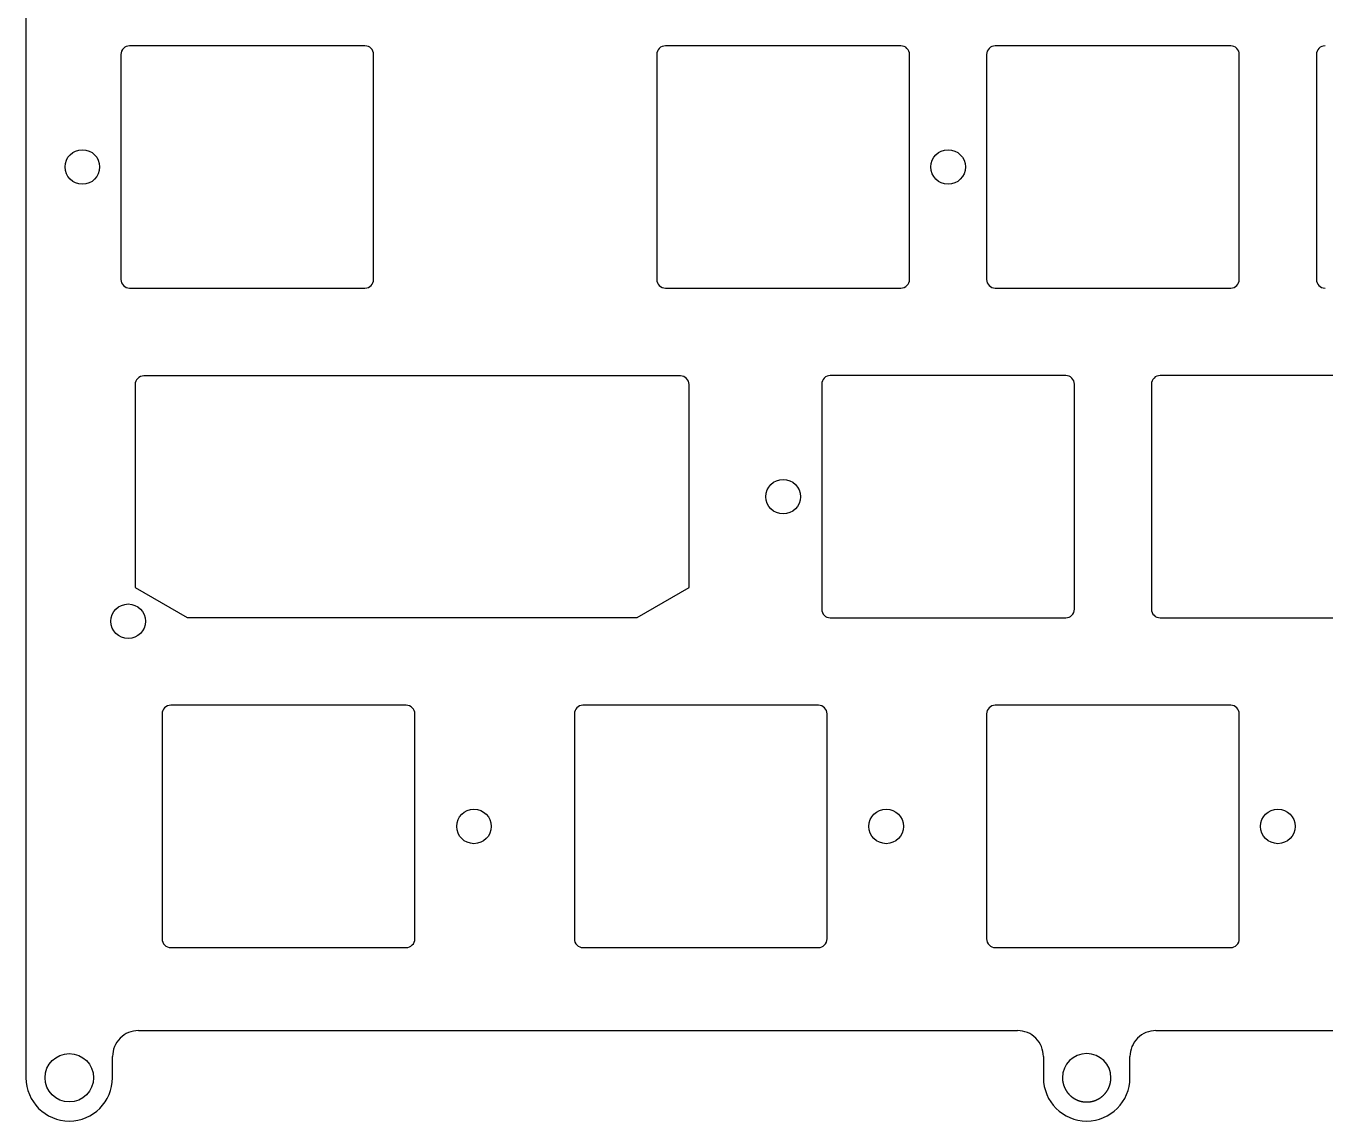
# Model space of a CAD drawing. Header units: millimetres. Extents: x -10 to 277, y -93 to 22.
# Drawn here: x -10.4 to 64.6, y -93.2 to -30 of the extents above; entities that cross this region are included whole.
import ezdxf

# ---------------------------------------------------------------- set-up
doc = ezdxf.new("R2010")
doc.units = ezdxf.units.MM
doc.layers.get('0').update_dxf_attribs({"linetype": 'CONTINUOUS'})
doc.layers.add('BLACK', color=7, linetype='CONTINUOUS')
doc.layers.add('Edge.Cuts', color=53, linetype='CONTINUOUS', true_color=0xc8a339)

msp = doc.modelspace()

# ---------------------------------------------------------------- linework, layer by layer
msp.add_lwpolyline([(-4.09375, -50.675), (-4.09375, -62.393), (-1.09375, -64.125), (24.90625, -64.125), (27.90625, -62.393), (27.90625, -50.675, 0.414213562), (27.40625, -50.175), (-3.59375, -50.175, 0.414212391)], format="xyb", close=True)
for centre in [(33.3375, -57.15), (-4.49375, -64.35)]:
    msp.add_circle(centre, 1)
at = {"layer": 'BLACK', "linetype": 'Continuous'}
for p, q in [((9.18125, -31.1), (-4.418749, -31.1)), ((-4.91875, -31.6), (-4.91875, -44.6)), ((9.68125, -44.6), (9.68125, -31.6)), ((-4.418749, -45.1), (9.18125, -45.1))]:
    msp.add_line(p, q, dxfattribs=at)
at = {"layer": 'BLACK'}
for centre, radius, start, end in [((-4.418749, -31.600001), 0.500001, 90, 179.99988541), ((9.18125, -31.6), 0.5, 0, 90), ((-4.418749, -44.599999), 0.500001, 180.00011459, 270), ((9.18125, -44.6), 0.5, 270, 0)]:
    msp.add_arc(centre, radius, start, end, dxfattribs=at)
at = {"layer": 'Edge.Cuts', "linetype": 'CONTINUOUS'}
for p, q in [((-10.4, 19.025023), (-10.4, -90.725023)), ((40.1375, -31.1), (26.5375, -31.1)), ((59.1875, -31.1), (45.5875, -31.1)), ((26.0375, -31.6), (26.0375, -44.6)), ((40.6375, -44.6), (40.6375, -31.6)), ((45.0875, -31.6), (45.0875, -44.6)), ((59.6875, -44.6), (59.6875, -31.6)), ((64.1375, -31.6), (64.1375, -44.6)), ((26.5375, -45.1), (40.1375, -45.1)), ((45.5875, -45.1), (59.1875, -45.1)), ((49.6625, -50.15), (36.0625, -50.15)), ((68.7125, -50.15), (55.1125, -50.15)), ((35.5625, -50.65), (35.5625, -63.65)), ((50.1625, -63.65), (50.1625, -50.65)), ((54.6125, -50.65), (54.6125, -63.65)), ((36.0625, -64.15), (49.6625, -64.15)), ((55.1125, -64.15), (68.7125, -64.15)), ((-3.9, -88), (46.8705, -88)), ((54.8705, -88), (211.8295, -88)), ((-5.4, -90.725023), (-5.4, -89.5)), ((48.3705, -89.5), (48.3705, -90.725023)), ((53.3705, -90.725023), (53.3705, -89.5)), ((49.4705, -90.725023), (49.47051, -90.730399)), ((49.47051, -90.730399), (49.47054, -90.735796)), ((49.47054, -90.735796), (49.470591, -90.741159)), ((49.470591, -90.741159), (49.470661, -90.746542)), ((49.470661, -90.746542), (49.470752, -90.751893)), ((49.470752, -90.751893), (49.470863, -90.757263)), ((49.470863, -90.757263), (49.470993, -90.762601)), ((49.470993, -90.762601), (49.471145, -90.76796)), ((49.471145, -90.76796), (49.471315, -90.773287)), ((49.471315, -90.773287), (49.471506, -90.778633)), ((49.471506, -90.778633), (49.471717, -90.78395)), ((49.471717, -90.78395), (49.471948, -90.789285)), ((49.471948, -90.789285), (49.472198, -90.794592)), ((49.472198, -90.794592), (49.47247, -90.799917)), ((52.268747, -90.795698), (52.269233, -90.785151)), ((52.269233, -90.785151), (52.26964, -90.774586)), ((52.26964, -90.774586), (52.269969, -90.764002)), ((52.269969, -90.764002), (52.270219, -90.753399)), ((52.270219, -90.753399), (52.27039, -90.742774)), ((52.27039, -90.742774), (52.270482, -90.732127)), ((52.270482, -90.732127), (52.2705, -90.725023)), ((49.47247, -90.799917), (49.47276, -90.805214)), ((49.47276, -90.805214), (49.473071, -90.810528)), ((49.473071, -90.810528), (49.473401, -90.815816)), ((49.473401, -90.815816), (49.473752, -90.821121)), ((49.473752, -90.821121), (49.474122, -90.8264)), ((49.474122, -90.8264), (49.474513, -90.831696)), ((49.474513, -90.831696), (49.474922, -90.836967)), ((49.474922, -90.836967), (49.475353, -90.842254)), ((49.475353, -90.842254), (49.475802, -90.847517)), ((49.475802, -90.847517), (49.476273, -90.852796)), ((49.476273, -90.852796), (49.476762, -90.858052)), ((49.476762, -90.858052), (49.477272, -90.863323)), ((49.477272, -90.863323), (49.477801, -90.868571)), ((49.477801, -90.868571), (49.478351, -90.873834)), ((49.478351, -90.873834), (49.478919, -90.879076)), ((49.478919, -90.879076), (49.47951, -90.884332)), ((49.47951, -90.884332), (49.480117, -90.889566)), ((49.480117, -90.889566), (49.480747, -90.894816)), ((49.480747, -90.894816), (49.481395, -90.900044)), ((49.481395, -90.900044), (49.482065, -90.905287)), ((49.482065, -90.905287), (49.482752, -90.910509)), ((49.482752, -90.910509), (49.483462, -90.915746)), ((49.483462, -90.915746), (49.484189, -90.920962)), ((49.484189, -90.920962), (49.484939, -90.926192)), ((49.484939, -90.926192), (49.485706, -90.931403)), ((49.485706, -90.931403), (49.486495, -90.936628)), ((49.486495, -90.936628), (49.487302, -90.941834)), ((49.487302, -90.941834), (49.488131, -90.947053)), ((49.488131, -90.947053), (49.488978, -90.952253)), ((49.488978, -90.952253), (49.489848, -90.957467)), ((49.489848, -90.957467), (49.490734, -90.962663)), ((49.490734, -90.962663), (49.491644, -90.967872)), ((49.491644, -90.967872), (49.49257, -90.973063)), ((49.49257, -90.973063), (49.49352, -90.978267)), ((49.49352, -90.978267), (49.494486, -90.983454)), ((49.494486, -90.983454), (49.495476, -90.988653)), ((49.495476, -90.988653), (49.496483, -90.993836)), ((49.496483, -90.993836), (49.497512, -90.99903)), ((49.497512, -90.99903), (49.498559, -91.004209)), ((49.498559, -91.004209), (49.499629, -91.0094)), ((49.499629, -91.0094), (49.500716, -91.014575)), ((49.500716, -91.014575), (49.501827, -91.019761)), ((49.501827, -91.019761), (49.502954, -91.024933)), ((49.502954, -91.024933), (49.504105, -91.030115)), ((49.504105, -91.030115), (49.505272, -91.035283)), ((49.505272, -91.035283), (49.506463, -91.040462)), ((49.506463, -91.040462), (49.507672, -91.045627)), ((49.507672, -91.045627), (49.508903, -91.050802)), ((49.508903, -91.050802), (49.510152, -91.055964)), ((49.510152, -91.055964), (49.511424, -91.061136)), ((49.511424, -91.061136), (49.512714, -91.066295)), ((49.512714, -91.066295), (49.514026, -91.071464)), ((49.514026, -91.071464), (49.515357, -91.076619)), ((49.515357, -91.076619), (49.51671, -91.081786)), ((49.51671, -91.081786), (49.518081, -91.086939)), ((49.518081, -91.086939), (49.519476, -91.092102)), ((49.519476, -91.092102), (49.520887, -91.097253)), ((49.520887, -91.097253), (49.522323, -91.102413)), ((49.522323, -91.102413), (49.523776, -91.107562)), ((49.523776, -91.107562), (49.525252, -91.11272)), ((49.525252, -91.11272), (49.5265, -91.117023)), ((49.5265, -91.117023), (49.527993, -91.122108)), ((49.527993, -91.122108), (49.529511, -91.127202)), ((49.529511, -91.127202), (49.531043, -91.132277)), ((49.531043, -91.132277), (49.5326, -91.137361)), ((49.5326, -91.137361), (49.534171, -91.142425)), ((49.534171, -91.142425), (49.535766, -91.147498)), ((49.535766, -91.147498), (49.537376, -91.152551)), ((49.537376, -91.152551), (49.539009, -91.157613)), ((49.539009, -91.157613), (49.540657, -91.162654)), ((49.540657, -91.162654), (49.542329, -91.167703)), ((49.542329, -91.167703), (49.544016, -91.172732)), ((49.544016, -91.172732), (49.545726, -91.177769)), ((49.545726, -91.177769), (49.547451, -91.182785)), ((49.547451, -91.182785), (49.549199, -91.187808)), ((49.549199, -91.187808), (49.550961, -91.192811)), ((49.550961, -91.192811), (49.552748, -91.197821)), ((49.552748, -91.197821), (49.554548, -91.20281)), ((49.554548, -91.20281), (49.556372, -91.207805)), ((49.556372, -91.207805), (49.558209, -91.21278)), ((49.558209, -91.21278), (49.560071, -91.217761)), ((49.560071, -91.217761), (49.561946, -91.222722)), ((49.561946, -91.222722), (49.563845, -91.227688)), ((49.563845, -91.227688), (49.565757, -91.232633)), ((49.565757, -91.232633), (49.567693, -91.237584)), ((49.567693, -91.237584), (49.569643, -91.242514)), ((49.569643, -91.242514), (49.571616, -91.247449)), ((49.571616, -91.247449), (49.573603, -91.252363)), ((49.573603, -91.252363), (49.575613, -91.257282)), ((49.575613, -91.257282), (49.577636, -91.262181)), ((49.577636, -91.262181), (49.579683, -91.267083)), ((49.579683, -91.267083), (49.581743, -91.271965)), ((49.581743, -91.271965), (49.583827, -91.276851)), ((49.583827, -91.276851), (49.585923, -91.281717)), ((49.585923, -91.281717), (49.588043, -91.286586)), ((49.588043, -91.286586), (49.590176, -91.291434)), ((49.590176, -91.291434), (49.592333, -91.296286)), ((49.592333, -91.296286), (49.594502, -91.301117)), ((49.594502, -91.301117), (49.596695, -91.305951)), ((49.596695, -91.305951), (49.5989, -91.310765)), ((49.5989, -91.310765), (49.601129, -91.315581)), ((49.601129, -91.315581), (49.603371, -91.320377)), ((49.603371, -91.320377), (49.605635, -91.325176)), ((49.605635, -91.325176), (49.607913, -91.329954)), ((49.607913, -91.329954), (49.610214, -91.334734)), ((49.610214, -91.334734), (49.612527, -91.339494)), ((49.612527, -91.339494), (49.614863, -91.344255)), ((49.614863, -91.344255), (49.617212, -91.348997)), ((49.617212, -91.348997), (49.619584, -91.35374)), ((49.619584, -91.35374), (49.621969, -91.358463)), ((49.621969, -91.358463), (49.624376, -91.363187)), ((49.624376, -91.363187), (49.626796, -91.367891)), ((49.626796, -91.367891), (49.62924, -91.372596)), ((49.62924, -91.372596), (49.631695, -91.377281)), ((49.631695, -91.377281), (49.634173, -91.381968)), ((49.634173, -91.381968), (49.636664, -91.386634)), ((49.636664, -91.386634), (49.639178, -91.3913)), ((49.639178, -91.3913), (49.641704, -91.395947)), ((49.641704, -91.395947), (49.644253, -91.400594)), ((49.644253, -91.400594), (49.646813, -91.405221)), ((49.646813, -91.405221), (49.649398, -91.409849)), ((49.649398, -91.409849), (49.651993, -91.414457)), ((49.651993, -91.414457), (49.654612, -91.419064)), ((49.654612, -91.419064), (49.657243, -91.423652)), ((49.657243, -91.423652), (49.659897, -91.42824)), ((49.659897, -91.42824), (49.662563, -91.432808)), ((49.662563, -91.432808), (49.665252, -91.437376)), ((49.665252, -91.437376), (49.667952, -91.441924)), ((49.667952, -91.441924), (49.670676, -91.446471)), ((49.670676, -91.446471), (49.673411, -91.451)), ((49.673411, -91.451), (49.67617, -91.455527)), ((49.67617, -91.455527), (49.67894, -91.460035)), ((49.67894, -91.460035), (49.681733, -91.464541)), ((49.681733, -91.464541), (49.684537, -91.469029)), ((49.684537, -91.469029), (49.687365, -91.473515)), ((49.687365, -91.473515), (49.690204, -91.477983)), ((49.690204, -91.477983), (49.693066, -91.482448)), ((49.693066, -91.482448), (49.69594, -91.486895)), ((49.69594, -91.486895), (49.698836, -91.49134)), ((49.698836, -91.49134), (49.701744, -91.495766)), ((49.701744, -91.495766), (49.704675, -91.50019)), ((49.704675, -91.50019), (49.707618, -91.504596)), ((49.707618, -91.504596), (49.710583, -91.508999)), ((49.710583, -91.508999), (49.71356, -91.513384)), ((49.71356, -91.513384), (49.71656, -91.517766)), ((49.71656, -91.517766), (49.719572, -91.52213)), ((49.719572, -91.52213), (49.722606, -91.526492)), ((49.722606, -91.526492), (49.725651, -91.530835)), ((49.725651, -91.530835), (49.72872, -91.535175)), ((49.72872, -91.535175), (49.7318, -91.539497)), ((49.7318, -91.539497), (49.734902, -91.543816)), ((49.734902, -91.543816), (49.738017, -91.548117)), ((52.003092, -91.547968), (52.009286, -91.539377)), ((52.009286, -91.539377), (52.015411, -91.530746)), ((52.015411, -91.530746), (52.021468, -91.522073)), ((52.021468, -91.522073), (52.027457, -91.513359)), ((52.027457, -91.513359), (52.033377, -91.504603)), ((52.033377, -91.504603), (52.039228, -91.495807)), ((52.039228, -91.495807), (52.045011, -91.486971)), ((52.045011, -91.486971), (52.050725, -91.478093)), ((52.050725, -91.478093), (52.056371, -91.469176)), ((52.056371, -91.469176), (52.061947, -91.460218)), ((52.061947, -91.460218), (52.067455, -91.45122)), ((52.067455, -91.45122), (52.072893, -91.442183)), ((52.072893, -91.442183), (52.078262, -91.433106)), ((52.078262, -91.433106), (52.083562, -91.423989)), ((52.083562, -91.423989), (52.088793, -91.414834)), ((52.088793, -91.414834), (52.093953, -91.40564)), ((52.093953, -91.40564), (52.099045, -91.396408)), ((52.099045, -91.396408), (52.104066, -91.387137)), ((52.104066, -91.387137), (52.109017, -91.377828)), ((52.109017, -91.377828), (52.113898, -91.368482)), ((52.113898, -91.368482), (52.118708, -91.359099)), ((52.118708, -91.359099), (52.123448, -91.349679)), ((52.123448, -91.349679), (52.128117, -91.340222)), ((52.128117, -91.340222), (52.132715, -91.33073)), ((52.132715, -91.33073), (52.137242, -91.321201)), ((52.137242, -91.321201), (52.141697, -91.311638)), ((52.141697, -91.311638), (52.146081, -91.30204)), ((52.146081, -91.30204), (52.150392, -91.292407)), ((52.150392, -91.292407), (52.154632, -91.282741)), ((52.154632, -91.282741), (52.158799, -91.273042)), ((52.158799, -91.273042), (52.162894, -91.26331)), ((52.162894, -91.26331), (52.166915, -91.253546)), ((52.166915, -91.253546), (52.170864, -91.243751)), ((52.170864, -91.243751), (52.174739, -91.233925)), ((52.174739, -91.233925), (52.17854, -91.22407)), ((52.17854, -91.22407), (52.182268, -91.214185)), ((52.182268, -91.214185), (52.185921, -91.204271)), ((52.185921, -91.204271), (52.189499, -91.19433)), ((52.189499, -91.19433), (52.193002, -91.184362)), ((52.193002, -91.184362), (52.19643, -91.174369)), ((52.19643, -91.174369), (52.199783, -91.16435)), ((52.199783, -91.16435), (52.20306, -91.154307)), ((52.20306, -91.154307), (52.20626, -91.144242)), ((52.20626, -91.144242), (52.209384, -91.134155)), ((52.209384, -91.134155), (52.212431, -91.124047)), ((52.212431, -91.124047), (52.2145, -91.117023)), ((52.2145, -91.117023), (52.217451, -91.106762)), ((52.217451, -91.106762), (52.220321, -91.096496)), ((52.220321, -91.096496), (52.223109, -91.086227)), ((52.223109, -91.086227), (52.225816, -91.075954)), ((52.225816, -91.075954), (52.228442, -91.065676)), ((52.228442, -91.065676), (52.230987, -91.055393)), ((52.230987, -91.055393), (52.233451, -91.045105)), ((52.233451, -91.045105), (52.235835, -91.034811)), ((52.235835, -91.034811), (52.238138, -91.024512)), ((52.238138, -91.024512), (52.240361, -91.014206)), ((52.240361, -91.014206), (52.242505, -91.003894)), ((52.242505, -91.003894), (52.244568, -90.993576)), ((52.244568, -90.993576), (52.246552, -90.98325)), ((52.246552, -90.98325), (52.248456, -90.972917)), ((52.248456, -90.972917), (52.25028, -90.962576)), ((52.25028, -90.962576), (52.252026, -90.952227)), ((52.252026, -90.952227), (52.253692, -90.941869)), ((52.253692, -90.941869), (52.255279, -90.931503)), ((52.255279, -90.931503), (52.256787, -90.921127)), ((52.256787, -90.921127), (52.258216, -90.910741)), ((52.258216, -90.910741), (52.259567, -90.900345)), ((52.259567, -90.900345), (52.260838, -90.889938)), ((52.260838, -90.889938), (52.262031, -90.879519)), ((52.262031, -90.879519), (52.263146, -90.869089)), ((52.263146, -90.869089), (52.264181, -90.858647)), ((52.264181, -90.858647), (52.265139, -90.848191)), ((52.265139, -90.848191), (52.266017, -90.837722)), ((52.266017, -90.837722), (52.266817, -90.827239)), ((52.266817, -90.827239), (52.267539, -90.816741)), ((52.267539, -90.816741), (52.268182, -90.806228)), ((52.268182, -90.806228), (52.268747, -90.795698)), ((49.738017, -91.548117), (49.741154, -91.552416)), ((49.741154, -91.552416), (49.744302, -91.556695)), ((49.744302, -91.556695), (49.747473, -91.560972)), ((49.747473, -91.560972), (49.7505, -91.565023)), ((49.7505, -91.565023), (49.753627, -91.569176)), ((49.753627, -91.569176), (49.756777, -91.573326)), ((49.756777, -91.573326), (49.759944, -91.577464)), ((49.759944, -91.577464), (49.763133, -91.581599)), ((49.763133, -91.581599), (49.766338, -91.585723)), ((49.766338, -91.585723), (49.769566, -91.589842)), ((49.769566, -91.589842), (49.77281, -91.593949)), ((49.77281, -91.593949), (49.776075, -91.598052)), ((49.776075, -91.598052), (49.779357, -91.602142)), ((49.779357, -91.602142), (49.78266, -91.606228)), ((49.78266, -91.606228), (49.785979, -91.610301)), ((49.785979, -91.610301), (49.78932, -91.614368)), ((49.78932, -91.614368), (49.792675, -91.618423)), ((49.792675, -91.618423), (49.796052, -91.622472)), ((49.796052, -91.622472), (49.799443, -91.626507)), ((49.799443, -91.626507), (49.802856, -91.630536)), ((49.802856, -91.630536), (49.806283, -91.634551)), ((49.806283, -91.634551), (49.809732, -91.63856)), ((49.809732, -91.63856), (49.813194, -91.642554)), ((49.813194, -91.642554), (49.816677, -91.646543)), ((49.816677, -91.646543), (49.820174, -91.650516)), ((49.820174, -91.650516), (49.823692, -91.654482)), ((49.823692, -91.654482), (49.827222, -91.658433)), ((49.827222, -91.658433), (49.830774, -91.662377)), ((49.830774, -91.662377), (49.834338, -91.666305)), ((49.834338, -91.666305), (49.837923, -91.670227)), ((49.837923, -91.670227), (49.84152, -91.674131)), ((49.84152, -91.674131), (49.845138, -91.678029)), ((49.845138, -91.678029), (49.848767, -91.68191)), ((49.848767, -91.68191), (49.852417, -91.685783)), ((49.852417, -91.685783), (49.856078, -91.68964)), ((49.856078, -91.68964), (49.85976, -91.693488)), ((49.85976, -91.693488), (49.863453, -91.697319)), ((49.863453, -91.697319), (49.867166, -91.701142)), ((49.867166, -91.701142), (49.870889, -91.704948)), ((49.870889, -91.704948), (49.874633, -91.708745)), ((49.874633, -91.708745), (49.878387, -91.712524)), ((49.878387, -91.712524), (49.882161, -91.716295)), ((49.882161, -91.716295), (49.885945, -91.720047)), ((49.885945, -91.720047), (49.889748, -91.72379)), ((49.889748, -91.72379), (49.893562, -91.727515)), ((49.893562, -91.727515), (49.897395, -91.731232)), ((49.897395, -91.731232), (49.901237, -91.734929)), ((49.901237, -91.734929), (49.905098, -91.738617)), ((49.905098, -91.738617), (49.908969, -91.742286)), ((49.908969, -91.742286), (49.912859, -91.745945)), ((49.912859, -91.745945), (49.916757, -91.749585)), ((49.916757, -91.749585), (49.920675, -91.753216)), ((49.920675, -91.753216), (49.924601, -91.756827)), ((49.924601, -91.756827), (49.928546, -91.760428)), ((49.928546, -91.760428), (49.932499, -91.76401)), ((49.932499, -91.76401), (49.936471, -91.767581)), ((49.936471, -91.767581), (49.940451, -91.771132)), ((49.940451, -91.771132), (49.944449, -91.774674)), ((49.944449, -91.774674), (49.948455, -91.778194)), ((49.948455, -91.778194), (49.952479, -91.781705)), ((49.952479, -91.781705), (49.956511, -91.785195)), ((49.956511, -91.785195), (49.96056, -91.788675)), ((49.96056, -91.788675), (49.964617, -91.792134)), ((49.964617, -91.792134), (49.968692, -91.795582)), ((49.968692, -91.795582), (49.972773, -91.799009)), ((49.972773, -91.799009), (49.976873, -91.802426)), ((49.976873, -91.802426), (49.980979, -91.805822)), ((49.980979, -91.805822), (49.985103, -91.809206)), ((49.985103, -91.809206), (49.989233, -91.81257)), ((49.989233, -91.81257), (49.99338, -91.815922)), ((49.99338, -91.815922), (49.997534, -91.819253)), ((49.997534, -91.819253), (50.001705, -91.822572)), ((50.001705, -91.822572), (50.005882, -91.82587)), ((50.005882, -91.82587), (50.010076, -91.829157)), ((50.010076, -91.829157), (50.014275, -91.832422)), ((50.014275, -91.832422), (50.018492, -91.835675)), ((50.018492, -91.835675), (50.022714, -91.838907)), ((50.022714, -91.838907), (50.026953, -91.842127)), ((50.026953, -91.842127), (50.031197, -91.845325)), ((50.031197, -91.845325), (50.035458, -91.848511)), ((50.035458, -91.848511), (50.039724, -91.851676)), ((50.039724, -91.851676), (50.044007, -91.854828)), ((50.044007, -91.854828), (50.048293, -91.857958)), ((50.048293, -91.857958), (50.052597, -91.861076)), ((50.052597, -91.861076), (50.056905, -91.864172)), ((50.056905, -91.864172), (50.06123, -91.867255)), ((50.06123, -91.867255), (50.065558, -91.870317)), ((50.065558, -91.870317), (50.069904, -91.873365)), ((50.069904, -91.873365), (50.074252, -91.876392)), ((50.074252, -91.876392), (50.078618, -91.879406)), ((50.078618, -91.879406), (50.082986, -91.882398)), ((50.082986, -91.882398), (50.087372, -91.885376)), ((50.087372, -91.885376), (50.09176, -91.888333)), ((50.09176, -91.888333), (50.096165, -91.891277)), ((50.096165, -91.891277), (50.100572, -91.894198)), ((50.100572, -91.894198), (50.104996, -91.897106)), ((50.104996, -91.897106), (50.109423, -91.899992)), ((50.109423, -91.899992), (50.113866, -91.902864)), ((50.113866, -91.902864), (50.118311, -91.905715)), ((50.118311, -91.905715), (50.122773, -91.908551)), ((50.122773, -91.908551), (50.127237, -91.911366)), ((50.127237, -91.911366), (50.131716, -91.914166)), ((50.131716, -91.914166), (50.136199, -91.916945)), ((50.136199, -91.916945), (50.140696, -91.91971)), ((50.140696, -91.91971), (50.145196, -91.922452)), ((50.145196, -91.922452), (50.149712, -91.92518)), ((50.149712, -91.92518), (50.154229, -91.927887)), ((50.154229, -91.927887), (50.158762, -91.930579)), ((50.158762, -91.930579), (50.163297, -91.933249)), ((50.163297, -91.933249), (50.167847, -91.935905)), ((50.167847, -91.935905), (50.172399, -91.938538)), ((50.172399, -91.938538), (50.176966, -91.941157)), ((50.176966, -91.941157), (50.181535, -91.943754)), ((50.181535, -91.943754), (50.186119, -91.946337)), ((50.186119, -91.946337), (50.190704, -91.948897)), ((50.190704, -91.948897), (50.195305, -91.951443)), ((50.195305, -91.951443), (50.199907, -91.953966)), ((50.199907, -91.953966), (50.204523, -91.956475)), ((50.204523, -91.956475), (50.211676, -91.960317)), ((50.211676, -91.960317), (50.21632, -91.962782)), ((50.21632, -91.962782), (50.220977, -91.965232)), ((50.220977, -91.965232), (50.225646, -91.967665)), ((50.225646, -91.967665), (50.230328, -91.970083)), ((50.230328, -91.970083), (50.23502, -91.972483)), ((50.23502, -91.972483), (50.239726, -91.974868)), ((50.239726, -91.974868), (50.244442, -91.977236)), ((50.244442, -91.977236), (50.249171, -91.979587)), ((50.249171, -91.979587), (50.25391, -91.981921)), ((50.25391, -91.981921), (50.258662, -91.98424)), ((50.258662, -91.98424), (50.263422, -91.98654)), ((50.263422, -91.98654), (50.268196, -91.988824)), ((50.268196, -91.988824), (50.272978, -91.99109)), ((50.272978, -91.99109), (50.277772, -91.99334)), ((50.277772, -91.99334), (50.282575, -91.995572)), ((50.282575, -91.995572), (50.28739, -91.997787)), ((50.28739, -91.997787), (50.292212, -91.999983)), ((50.292212, -91.999983), (50.297047, -92.002163)), ((50.297047, -92.002163), (50.301888, -92.004325)), ((50.301888, -92.004325), (50.306742, -92.00647)), ((50.306742, -92.00647), (50.311602, -92.008595)), ((50.311602, -92.008595), (50.316474, -92.010704)), ((50.316474, -92.010704), (50.321352, -92.012794)), ((50.321352, -92.012794), (50.326241, -92.014867)), ((50.326241, -92.014867), (50.331136, -92.016921)), ((50.331136, -92.016921), (50.336043, -92.018958)), ((50.336043, -92.018958), (50.340954, -92.020975)), ((50.340954, -92.020975), (50.345877, -92.022975)), ((50.345877, -92.022975), (50.350804, -92.024955)), ((50.350804, -92.024955), (50.355743, -92.026918)), ((50.355743, -92.026918), (50.360685, -92.028862)), ((50.360685, -92.028862), (50.365638, -92.030787)), ((50.365638, -92.030787), (50.370595, -92.032693)), ((50.370595, -92.032693), (50.375563, -92.034582)), ((50.375563, -92.034582), (50.380533, -92.03645)), ((50.380533, -92.03645), (50.385514, -92.038301)), ((50.385514, -92.038301), (50.390498, -92.040131)), ((50.390498, -92.040131), (50.395492, -92.041944)), ((50.395492, -92.041944), (50.400488, -92.043737)), ((50.400488, -92.043737), (50.405494, -92.045511)), ((50.405494, -92.045511), (50.410502, -92.047265)), ((50.410502, -92.047265), (50.41552, -92.049001)), ((50.41552, -92.049001), (50.420539, -92.050717)), ((50.420539, -92.050717), (50.425568, -92.052415)), ((50.425568, -92.052415), (50.430598, -92.054091)), ((50.430598, -92.054091), (50.435637, -92.05575)), ((50.435637, -92.05575), (50.440677, -92.057388)), ((50.440677, -92.057388), (50.445726, -92.059008)), ((50.445726, -92.059008), (50.450775, -92.060607)), ((50.450775, -92.060607), (50.455833, -92.062188)), ((50.455833, -92.062188), (50.46089, -92.063747)), ((50.46089, -92.063747), (50.465957, -92.065289)), ((50.465957, -92.065289), (50.471023, -92.066809)), ((50.471023, -92.066809), (50.476097, -92.068311)), ((50.476097, -92.068311), (50.48117, -92.069791)), ((50.48117, -92.069791), (50.486252, -92.071254)), ((50.486252, -92.071254), (50.491332, -92.072695)), ((50.491332, -92.072695), (50.496421, -92.074117)), ((50.496421, -92.074117), (50.501507, -92.075518)), ((50.501507, -92.075518), (50.506602, -92.076901)), ((50.506602, -92.076901), (50.511694, -92.078262)), ((50.511694, -92.078262), (50.516795, -92.079605)), ((50.516795, -92.079605), (50.525884, -92.081946)), ((50.525884, -92.081946), (50.536077, -92.084493)), ((50.536077, -92.084493), (50.546303, -92.086967)), ((50.546303, -92.086967), (50.556561, -92.089365)), ((50.556561, -92.089365), (50.566849, -92.091688)), ((50.566849, -92.091688), (50.577165, -92.093936)), ((50.577165, -92.093936), (50.587509, -92.096108)), ((50.587509, -92.096108), (50.597878, -92.098204)), ((50.597878, -92.098204), (50.603072, -92.099223)), ((50.603072, -92.099223), (50.608272, -92.100222)), ((50.608272, -92.100222), (50.613477, -92.101203)), ((50.613477, -92.101203), (50.618688, -92.102164)), ((50.618688, -92.102164), (50.623904, -92.103106)), ((50.623904, -92.103106), (50.629126, -92.104028)), ((50.629126, -92.104028), (50.634352, -92.104931)), ((50.634352, -92.104931), (50.639583, -92.105814)), ((50.639583, -92.105814), (50.644819, -92.106678)), ((50.644819, -92.106678), (50.650059, -92.107523)), ((50.650059, -92.107523), (50.655303, -92.108348)), ((50.655303, -92.108348), (50.660551, -92.109153)), ((50.660551, -92.109153), (50.665803, -92.109938)), ((50.665803, -92.109938), (50.671059, -92.110704)), ((50.671059, -92.110704), (50.676318, -92.11145)), ((50.676318, -92.11145), (50.68158, -92.112177)), ((50.68158, -92.112177), (50.686845, -92.112883)), ((50.686845, -92.112883), (50.692114, -92.11357)), ((50.692114, -92.11357), (50.697384, -92.114237)), ((50.697384, -92.114237), (50.702658, -92.114884)), ((50.702658, -92.114884), (50.707933, -92.115511)), ((50.707933, -92.115511), (50.713212, -92.116119)), ((50.713212, -92.116119), (50.718491, -92.116706)), ((50.718491, -92.116706), (50.723773, -92.117273)), ((50.723773, -92.117273), (50.729055, -92.117821)), ((50.729055, -92.117821), (50.73434, -92.118349)), ((50.73434, -92.118349), (50.739625, -92.118856)), ((50.739625, -92.118856), (50.744913, -92.119344)), ((50.744913, -92.119344), (50.750199, -92.119811)), ((50.750199, -92.119811), (50.755488, -92.120259)), ((50.755488, -92.120259), (50.760776, -92.120686)), ((50.760776, -92.120686), (50.766066, -92.121093)), ((50.766066, -92.121093), (50.771353, -92.121481)), ((50.771353, -92.121481), (50.776643, -92.121848)), ((50.776643, -92.121848), (50.781931, -92.122195)), ((50.781931, -92.122195), (50.78722, -92.122522)), ((50.78722, -92.122522), (50.792506, -92.122829)), ((50.792506, -92.122829), (50.797794, -92.123116)), ((50.797794, -92.123116), (50.803078, -92.123383)), ((50.803078, -92.123383), (50.808364, -92.123629)), ((50.808364, -92.123629), (50.813646, -92.123856)), ((50.813646, -92.123856), (50.818929, -92.124062)), ((50.818929, -92.124062), (50.824207, -92.124249)), ((50.824207, -92.124249), (50.829486, -92.124415)), ((50.829486, -92.124415), (50.834761, -92.124561)), ((50.834761, -92.124561), (50.840036, -92.124687)), ((50.840036, -92.124687), (50.845306, -92.124793)), ((50.845306, -92.124793), (50.850576, -92.124879)), ((50.850576, -92.124879), (50.855841, -92.124945)), ((50.855841, -92.124945), (50.861106, -92.124991)), ((50.861106, -92.124991), (50.8705, -92.125023)), ((50.8705, -92.125023), (50.881005, -92.124983)), ((50.881005, -92.124983), (50.891522, -92.124863)), ((50.891522, -92.124863), (50.90205, -92.124663)), ((50.90205, -92.124663), (50.912588, -92.124383)), ((50.912588, -92.124383), (50.923135, -92.124022)), ((50.923135, -92.124022), (50.933689, -92.123582)), ((50.933689, -92.123582), (50.944249, -92.123061)), ((50.944249, -92.123061), (50.954813, -92.12246)), ((50.954813, -92.12246), (50.96538, -92.121778)), ((50.96538, -92.121778), (50.975949, -92.121017)), ((50.975949, -92.121017), (50.986518, -92.120175)), ((50.986518, -92.120175), (50.997085, -92.119253)), ((50.997085, -92.119253), (51.007649, -92.118251)), ((51.007649, -92.118251), (51.01821, -92.117169)), ((51.01821, -92.117169), (51.028764, -92.116008)), ((51.028764, -92.116008), (51.039311, -92.114767)), ((51.039311, -92.114767), (51.04985, -92.113446)), ((51.04985, -92.113446), (51.060378, -92.112046)), ((51.060378, -92.112046), (51.070894, -92.110567)), ((51.070894, -92.110567), (51.081397, -92.109009)), ((51.081397, -92.109009), (51.091885, -92.107372)), ((51.091885, -92.107372), (51.102357, -92.105657)), ((51.102357, -92.105657), (51.107587, -92.10477)), ((51.107587, -92.10477), (51.112812, -92.103864)), ((51.112812, -92.103864), (51.118032, -92.102938)), ((51.118032, -92.102938), (51.123247, -92.101993)), ((51.123247, -92.101993), (51.128456, -92.101028)), ((51.128456, -92.101028), (51.133661, -92.100044)), ((51.133661, -92.100044), (51.13886, -92.099041)), ((51.13886, -92.099041), (51.144053, -92.098019)), ((51.144053, -92.098019), (51.14924, -92.096977)), ((51.14924, -92.096977), (51.154421, -92.095916)), ((51.154421, -92.095916), (51.159595, -92.094836)), ((51.159595, -92.094836), (51.164764, -92.093737)), ((51.164764, -92.093737), (51.169925, -92.092619)), ((51.169925, -92.092619), (51.17508, -92.091482)), ((51.17508, -92.091482), (51.180227, -92.090326)), ((51.180227, -92.090326), (51.185367, -92.089151)), ((51.185367, -92.089151), (51.1905, -92.087958)), ((51.1905, -92.087958), (51.195626, -92.086745)), ((51.195626, -92.086745), (51.200743, -92.085514)), ((51.200743, -92.085514), (51.205852, -92.084264)), ((51.205852, -92.084264), (51.215115, -92.081946)), ((51.215115, -92.081946), (51.225296, -92.079319)), ((51.225296, -92.079319), (51.235467, -92.076612)), ((51.235467, -92.076612), (51.245627, -92.073826)), ((51.245627, -92.073826), (51.255775, -92.070959)), ((51.255775, -92.070959), (51.265909, -92.068014)), ((51.265909, -92.068014), (51.276029, -92.06499)), ((51.276029, -92.06499), (51.286133, -92.061887)), ((51.286133, -92.061887), (51.296221, -92.058706)), ((51.296221, -92.058706), (51.30629, -92.055446)), ((51.30629, -92.055446), (51.31634, -92.052109)), ((51.31634, -92.052109), (51.326369, -92.048695)), ((51.326369, -92.048695), (51.336377, -92.045204)), ((51.336377, -92.045204), (51.346361, -92.041636)), ((51.346361, -92.041636), (51.356321, -92.037992)), ((51.356321, -92.037992), (51.366256, -92.034272)), ((51.366256, -92.034272), (51.376163, -92.030477)), ((51.376163, -92.030477), (51.386043, -92.026607)), ((51.386043, -92.026607), (51.395893, -92.022663)), ((51.395893, -92.022663), (51.405711, -92.018646)), ((51.405711, -92.018646), (51.415498, -92.014555)), ((51.415498, -92.014555), (51.425251, -92.010392)), ((51.425251, -92.010392), (51.434969, -92.006156)), ((51.434969, -92.006156), (51.444651, -92.00185)), ((51.444651, -92.00185), (51.454295, -91.997473)), ((51.454295, -91.997473), (51.4639, -91.993025)), ((51.4639, -91.993025), (51.473465, -91.988509)), ((51.473465, -91.988509), (51.482988, -91.983924)), ((51.482988, -91.983924), (51.492467, -91.979271)), ((51.492467, -91.979271), (51.501902, -91.974551)), ((51.501902, -91.974551), (51.511291, -91.969764)), ((51.511291, -91.969764), (51.520632, -91.964912)), ((51.520632, -91.964912), (51.529323, -91.960317)), ((51.529323, -91.960317), (51.53854, -91.955356)), ((51.53854, -91.955356), (51.547724, -91.950322)), ((51.547724, -91.950322), (51.556877, -91.945215)), ((51.556877, -91.945215), (51.565995, -91.940035)), ((51.565995, -91.940035), (51.575081, -91.934782)), ((51.575081, -91.934782), (51.584132, -91.929456)), ((51.584132, -91.929456), (51.593149, -91.924059)), ((51.593149, -91.924059), (51.602131, -91.918589)), ((51.602131, -91.918589), (51.611077, -91.913048)), ((51.611077, -91.913048), (51.619987, -91.907435)), ((51.619987, -91.907435), (51.628861, -91.901751)), ((51.628861, -91.901751), (51.637697, -91.895996)), ((51.637697, -91.895996), (51.646495, -91.89017)), ((51.646495, -91.89017), (51.655255, -91.884274)), ((51.655255, -91.884274), (51.663976, -91.878308)), ((51.663976, -91.878308), (51.672657, -91.872273)), ((51.672657, -91.872273), (51.681297, -91.866169)), ((51.681297, -91.866169), (51.689897, -91.859996)), ((51.689897, -91.859996), (51.698455, -91.853754)), ((51.698455, -91.853754), (51.706971, -91.847445)), ((51.706971, -91.847445), (51.715444, -91.841068)), ((51.715444, -91.841068), (51.723873, -91.834625)), ((51.723873, -91.834625), (51.732257, -91.828115)), ((51.732257, -91.828115), (51.740597, -91.821539)), ((51.740597, -91.821539), (51.74889, -91.814898)), ((51.74889, -91.814898), (51.757136, -91.808192)), ((51.757136, -91.808192), (51.765335, -91.801422)), ((51.765335, -91.801422), (51.773485, -91.794588)), ((51.773485, -91.794588), (51.781587, -91.787692)), ((51.781587, -91.787692), (51.789638, -91.780733)), ((51.789638, -91.780733), (51.797638, -91.773713)), ((51.797638, -91.773713), (51.805586, -91.766633)), ((51.805586, -91.766633), (51.813482, -91.759492)), ((51.813482, -91.759492), (51.821325, -91.752292)), ((51.821325, -91.752292), (51.829112, -91.745034)), ((51.829112, -91.745034), (51.836845, -91.737718)), ((51.836845, -91.737718), (51.844521, -91.730346)), ((51.844521, -91.730346), (51.85214, -91.722918)), ((51.85214, -91.722918), (51.859701, -91.715436)), ((51.859701, -91.715436), (51.867202, -91.7079)), ((51.867202, -91.7079), (51.874644, -91.700311)), ((51.874644, -91.700311), (51.882024, -91.692671)), ((51.882024, -91.692671), (51.889342, -91.68498)), ((51.889342, -91.68498), (51.896597, -91.67724)), ((51.896597, -91.67724), (51.903788, -91.669451)), ((51.903788, -91.669451), (51.910914, -91.661616)), ((51.910914, -91.661616), (51.917973, -91.653735)), ((51.917973, -91.653735), (51.924965, -91.645809)), ((51.924965, -91.645809), (51.931889, -91.637841)), ((51.931889, -91.637841), (51.938743, -91.62983)), ((51.938743, -91.62983), (51.945527, -91.62178)), ((51.945527, -91.62178), (51.952239, -91.61369)), ((51.952239, -91.61369), (51.958879, -91.605563)), ((51.958879, -91.605563), (51.965445, -91.5974)), ((51.965445, -91.5974), (51.971936, -91.589203)), ((51.971936, -91.589203), (51.978352, -91.580973)), ((51.978352, -91.580973), (51.984691, -91.572711)), ((51.984691, -91.572711), (51.9905, -91.565023)), ((51.9905, -91.565023), (51.99683, -91.556516)), ((51.99683, -91.556516), (52.003092, -91.547968))]:
    msp.add_line(p, q, dxfattribs=at)
at = {"layer": 'Edge.Cuts', "linetype": 'Continuous'}
for p, q in [((-2.5375, -69.700001), (-2.5375, -82.699999)), ((11.5625, -69.2), (-2.037499, -69.2)), ((12.0625, -82.7), (12.0625, -69.7)), ((21.275, -69.7), (21.275, -82.7)), ((35.375, -69.2), (21.775, -69.2)), ((35.875, -82.7), (35.875, -69.7)), ((45.0875, -69.7), (45.0875, -82.7)), ((59.1875, -69.2), (45.5875, -69.2)), ((59.6875, -82.7), (59.6875, -69.7)), ((-2.037499, -83.2), (11.5625, -83.2)), ((21.775, -83.2), (35.375, -83.2)), ((45.5875, -83.2), (59.1875, -83.2))]:
    msp.add_line(p, q, dxfattribs=at)
at = {"layer": 'Edge.Cuts'}
for centre, radius in [((-7.14375, -38.1), 1), ((42.8625, -38.1), 1), ((15.478125, -76.2), 1), ((39.290625, -76.2), 1), ((61.9125, -76.2), 1), ((-7.9, -90.725023), 1.4)]:
    msp.add_circle(centre, radius, dxfattribs=at)
for centre, radius, start, end in [((26.537538, -31.599956), 0.500038, -269.99564514, -179.99495835), ((40.137538, -31.599956), 0.499956, -0.00504241, 90.00435486), ((45.587538, -31.599956), 0.500038, -269.99564514, -179.99495835), ((59.187538, -31.599956), 0.499956, -0.00504241, 90.00435486), ((64.637538, -31.599956), 0.500038, -269.99564514, -179.99495835), ((26.537538, -44.599956), 0.500044, -179.99495835, -90.0043541), ((40.137538, -44.599956), 0.499962, -90.0043541, -0.00504241), ((45.587538, -44.599956), 0.500044, -179.99495835, -90.0043541), ((59.187538, -44.599956), 0.499962, -90.0043541, -0.00504241), ((64.637538, -44.599956), 0.500044, -179.99495835, -90.0043541), ((36.062538, -50.649956), 0.500038, -269.99564514, -179.99495835), ((49.662538, -50.649956), 0.499956, -0.00504241, 90.00435486), ((55.112538, -50.649956), 0.500038, -269.99564514, -179.99495835), ((36.062538, -63.649956), 0.500044, -179.99495835, -90.0043541), ((49.662538, -63.649956), 0.499962, -90.0043541, -0.00504241), ((55.112538, -63.649956), 0.500044, -179.99495835, -90.0043541), ((-2.037478, -69.700041), 0.500022, 90.00240623, 179.99541654), ((11.562522, -69.700041), 0.500041, 0.00469846, 90.00252081), ((21.775022, -69.700041), 0.500022, 90.00252081, 179.99530195), ((35.375022, -69.700041), 0.500041, 0.00469846, 90.00252081), ((45.587522, -69.700041), 0.500022, 90.00252081, 179.99530195), ((59.187522, -69.700041), 0.500041, 0.00469846, 90.00252081), ((-2.037478, -82.700041), 0.499959, 179.99518737, 269.99759338), ((11.562522, -82.700041), 0.499978, 269.99747878, 0.00469846), ((21.775022, -82.700041), 0.499959, 179.99530195, 269.99747878), ((35.375022, -82.700041), 0.499978, 269.99747878, 0.00469846), ((45.587522, -82.700041), 0.499959, 179.99530195, 269.99747878), ((59.187522, -82.700041), 0.499978, 269.99747878, 0.00469846), ((-3.900003, -89.499997), 1.499997, -270.00011459, -179.99988541), ((46.870501, -89.499999), 1.499999, -0.0000382, 90.0000382), ((54.870497, -89.499997), 1.499997, -270.00011459, -179.99988541), ((50.8705, -90.725023), 1.4, 0, 180), ((-7.9, -90.725022), 2.5, -179.99997708, 0), ((50.8705, -90.725022), 2.5, -179.99997708, 0)]:
    msp.add_arc(centre, radius, start, end, dxfattribs=at)

doc.saveas('drawing.dxf')
